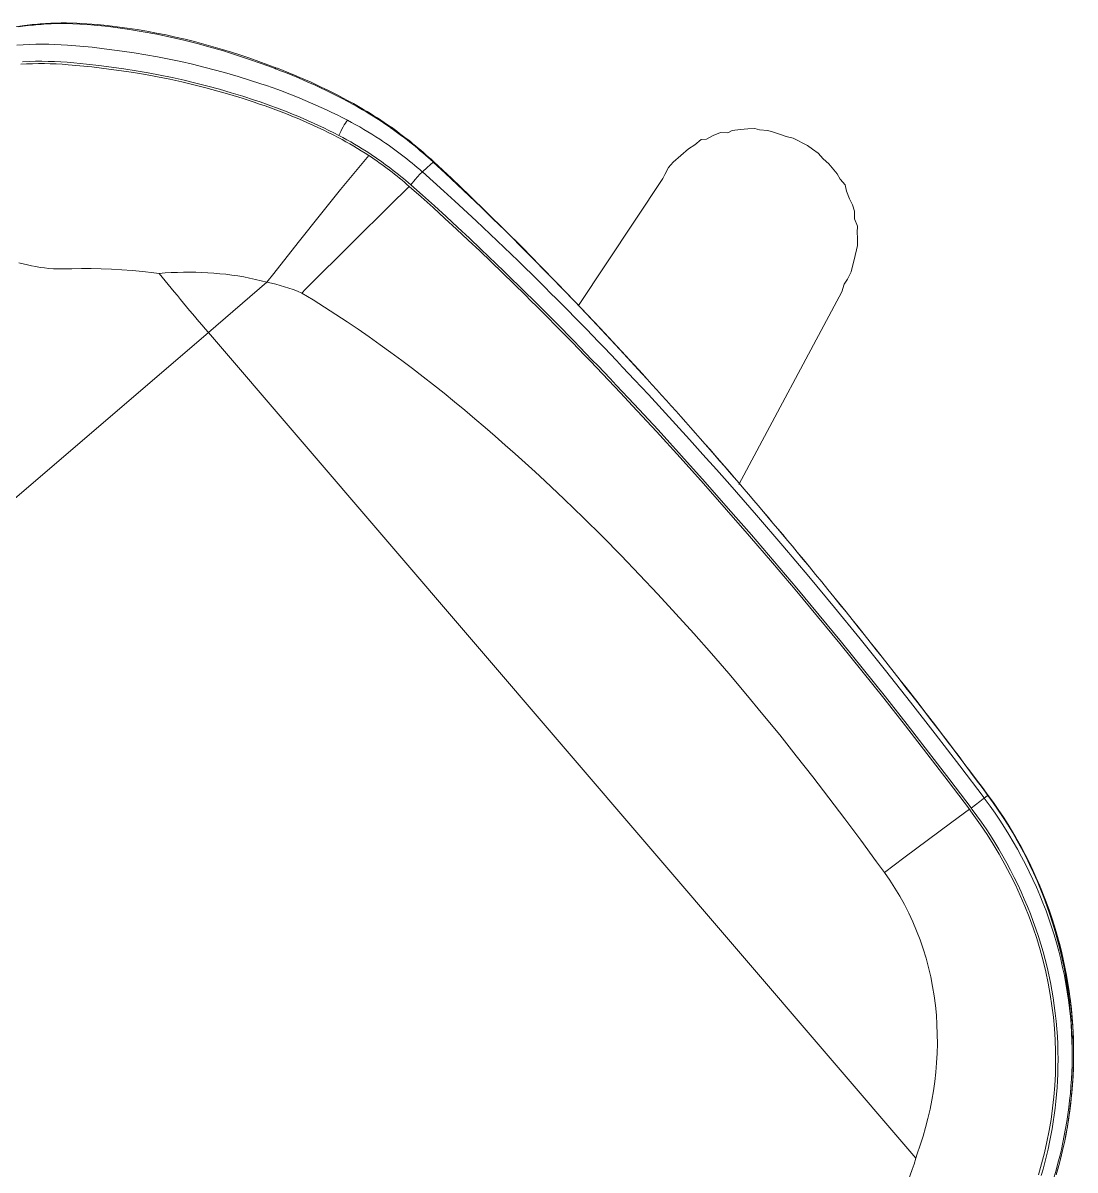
# Model space of a CAD drawing. Header units: metres. Extents: x 2999 to 3109, y 1752 to 1796.
# Drawn here: x 3012.285 to 3012.527, y 1760.4338 to 1760.6977 of the extents above; entities that cross this region are included whole.
import ezdxf

# ---------------------------------------------------------------- set-up
doc = ezdxf.new("R2010")
doc.units = ezdxf.units.M
doc.layers.add('MOCHO', color=3, linetype='Continuous', lineweight=15)
doc.layers.add('PAREDES', color=7, linetype='Continuous')

# ---------------------------------------------------------------- blocks, each defined once
blk = doc.blocks.new('*E58')
at = {"layer": 'MOCHO', "lineweight": 13, "extrusion": (0, 0, -1)}
for centre, major_axis, ratio, start_param, end_param in [((298.2832532743196, 410.9227221997448), (-0.3240056931972504, -2.738728284835815), 0.03556452878652137, 3.141552209854126, 3.454068899154663), ((317.3357129911165, 406.572426179237), (-0.9135398268699647, -2.646780014038086), 0.10244476118164, 3.141594648361206, 3.51560640335083), ((317.742817483304, 402.6443713696667), (-1.027923107147217, -2.604490995407104), 0.1122784527247029, 3.701299667358398, 5.337861061096191)]:
    blk.add_ellipse(centre, major_axis=major_axis, ratio=ratio, start_param=start_param, end_param=end_param, dxfattribs=at)

msp = doc.modelspace()

# ---------------------------------------------------------------- linework, layer by layer
at = {"layer": 'PAREDES', "color": 253, "lineweight": 0}
for p, q in [((3012.285302757717, 1760.697091789639), (3012.282722061827, 1760.696721251318)), ((3012.283902254686, 1760.696799596606), (3012.284959937248, 1760.696947751033)), ((3012.291429760258, 1760.697485739845), (3012.289757966325, 1760.697405132534)), ((3012.290155105784, 1760.697559759996), (3012.29135448457, 1760.697623378636)), ((3012.29135448457, 1760.697623378636), (3012.292554716709, 1760.697666511208)), ((3012.293098362202, 1760.697525980441), (3012.291429760258, 1760.697485739845)), ((3012.292554716709, 1760.697666511208), (3012.293749782923, 1760.697689265279)), ((3012.294762340902, 1760.697527079429), (3012.293098362202, 1760.697525980441)), ((3012.293749782923, 1760.697689265279), (3012.294945082074, 1760.697692327862)), ((3012.296421571168, 1760.697491199953), (3012.294762340902, 1760.697527079429)), ((3012.294945082074, 1760.697692327862), (3012.297322843594, 1760.697642349712)), ((3012.29807599409, 1760.697420803045), (3012.296421571168, 1760.697491199953)), ((3012.297322843594, 1760.697642349712), (3012.299686892691, 1760.697523663856)), ((3012.299725396915, 1760.697318599685), (3012.29807599409, 1760.697420803045)), ((3012.299686892691, 1760.697523663856), (3012.302035458999, 1760.697344176808)), ((3012.301369292175, 1760.697187386989), (3012.299725396915, 1760.697318599685)), ((3012.303006469167, 1760.697029985443), (3012.301369292175, 1760.697187386989)), ((3012.302035458999, 1760.697344176808), (3012.304365871856, 1760.697111907868)), ((3012.304635738665, 1760.696849073193), (3012.303006469167, 1760.697029985443)), ((3012.304365871856, 1760.697111907868), (3012.30667514927, 1760.696834207796)), ((3012.30625617947, 1760.696647015515), (3012.304635738665, 1760.696849073193)), ((3012.309467790079, 1760.696187264745), (3012.30625617947, 1760.696647015515)), ((3012.30667514927, 1760.696834207796), (3012.308961528644, 1760.696517121206)), ((3012.308961528644, 1760.696517121206), (3012.311224226749, 1760.696165221131)), ((3012.312639255184, 1760.695662080507), (3012.309467790079, 1760.696187264745)), ((3012.311224226749, 1760.696165221131), (3012.313464935758, 1760.695781222996)), ((3012.31577662345, 1760.695075941285), (3012.312639255184, 1760.695662080507)), ((3012.313464935758, 1760.695781222996), (3012.315686843531, 1760.695366190107)), ((3012.315686843531, 1760.695366190107), (3012.317891974233, 1760.694920409883)), ((3012.318884620063, 1760.694429218167), (3012.31577662345, 1760.695075941285)), ((3012.317891974233, 1760.694920409883), (3012.320081794157, 1760.694443671738)), ((3012.321967557677, 1760.693720723324), (3012.318884620063, 1760.694429218167)), ((3012.320081794157, 1760.694443671738), (3012.322258246199, 1760.693935630894)), ((3012.285027304245, 1760.692667166287), (3012.28355547111, 1760.692555030779)), ((3012.286496266986, 1760.692746885708), (3012.285027304245, 1760.692667166287)), ((3012.287962150982, 1760.692794854417), (3012.286496266986, 1760.692746885708)), ((3012.289424193441, 1760.692811704839), (3012.287962150982, 1760.692794854417)), ((3012.290879597633, 1760.692798356276), (3012.289424193441, 1760.692811704839)), ((3012.292332339543, 1760.692757109773), (3012.290879597633, 1760.692798356276)), ((3012.293778260978, 1760.692691154034), (3012.292332339543, 1760.692757109773)), ((3012.295214057773, 1760.692603806624), (3012.293778260978, 1760.692691154034)), ((3012.298061571182, 1760.692375954189), (3012.295214057773, 1760.692603806624)), ((3012.300883216366, 1760.692092668977), (3012.298061571182, 1760.692375954189)), ((3012.303676380634, 1760.691768188181), (3012.300883216366, 1760.692092668977)), ((3012.307812891509, 1760.691220360838), (3012.303676380634, 1760.691768188181)), ((3012.325028069673, 1760.692951346436), (3012.321967557677, 1760.693720723324)), ((3012.322258246199, 1760.693935630894), (3012.324421853514, 1760.693396896256)), ((3012.324421853514, 1760.693396896256), (3012.326572906067, 1760.692828700734)), ((3012.328067063879, 1760.692124296339), (3012.325028069673, 1760.692951346436)), ((3012.326572906067, 1760.692828700734), (3012.328711920521, 1760.69223212988)), ((3012.33108572268, 1760.691242133025), (3012.328067063879, 1760.692124296339)), ((3012.328711920521, 1760.69223212988), (3012.330839370432, 1760.691607991215)), ((3012.330839370432, 1760.691607991215), (3012.332955717731, 1760.690956941655)), ((3012.286355365444, 1760.688832335754), (3012.284880401266, 1760.688757440702)), ((3012.287828483441, 1760.688873924038), (3012.286355365444, 1760.688832335754)), ((3012.289297943185, 1760.688882843232), (3012.287828483441, 1760.688873924038)), ((3012.290766909398, 1760.688860277465), (3012.289297943185, 1760.688882843232)), ((3012.292238745724, 1760.688808585875), (3012.290766909398, 1760.688860277465)), ((3012.293709234449, 1760.688731167371), (3012.292238745724, 1760.688808585875)), ((3012.295174179447, 1760.688631700554), (3012.293709234449, 1760.688731167371)), ((3012.310542408245, 1760.690815617404), (3012.307812891509, 1760.691220360838)), ((3012.313255798654, 1760.690375239185), (3012.310542408245, 1760.690815617404)), ((3012.315953970107, 1760.689894719314), (3012.313255798654, 1760.690375239185)), ((3012.318637828588, 1760.689370514144), (3012.315953970107, 1760.689894719314)), ((3012.321307178801, 1760.688802617111), (3012.318637828588, 1760.689370514144)), ((3012.323962820693, 1760.688193119939), (3012.321307178801, 1760.688802617111)), ((3012.334085061054, 1760.690306509581), (3012.33108572268, 1760.691242133025)), ((3012.332955717731, 1760.690956941655), (3012.335061381241, 1760.690279360085)), ((3012.337066042455, 1760.689318271458), (3012.334085061054, 1760.690306509581)), ((3012.335061381241, 1760.690279360085), (3012.337156683762, 1760.689575502943)), ((3012.340029519209, 1760.688277385324), (3012.337066042455, 1760.689318271458)), ((3012.337156683762, 1760.689575502943), (3012.33924208537, 1760.68884530225)), ((3012.33924208537, 1760.68884530225), (3012.341317926941, 1760.688088547724)), ((3012.285815894557, 1760.68826114895), (3012.28445763509, 1760.688177774759)), ((3012.2871747056, 1760.688315922592), (3012.285815894557, 1760.68826114895)), ((3012.288533838274, 1760.68834248137), (3012.2871747056, 1760.688315922592)), ((3012.289893302624, 1760.688341235724), (3012.288533838274, 1760.68834248137)), ((3012.291257587323, 1760.688313137719), (3012.289893302624, 1760.688341235724)), ((3012.292627810133, 1760.688260470977), (3012.291257587323, 1760.688313137719)), ((3012.293996560691, 1760.68818620994), (3012.292627810133, 1760.688260470977)), ((3012.295358952505, 1760.688093220782), (3012.293996560691, 1760.68818620994)), ((3012.296637340051, 1760.688513044271), (3012.295174179447, 1760.688631700554)), ((3012.298082923684, 1760.687859430823), (3012.295358952505, 1760.688093220782)), ((3012.299555699405, 1760.688228948129), (3012.296637340051, 1760.688513044271)), ((3012.300814689071, 1760.687573810133), (3012.298082923684, 1760.687859430823)), ((3012.302454514796, 1760.687897047121), (3012.299555699405, 1760.688228948129)), ((3012.303552588306, 1760.687247091969), (3012.300814689071, 1760.687573810133)), ((3012.305325264343, 1760.687528766523), (3012.302454514796, 1760.687897047121)), ((3012.307668276648, 1760.686690548367), (3012.303552588306, 1760.687247091969)), ((3012.308165365685, 1760.687128223077), (3012.305325264343, 1760.687528766523)), ((3012.310424377813, 1760.686273136762), (3012.307668276648, 1760.686690548367)), ((3012.310978954147, 1760.686693333636), (3012.308165365685, 1760.687128223077)), ((3012.313189411066, 1760.68581316719), (3012.310424377813, 1760.686273136762)), ((3012.313767974718, 1760.686219294801), (3012.310978954147, 1760.686693333636)), ((3012.316535358672, 1760.685700902388), (3012.313767974718, 1760.686219294801)), ((3012.326605764262, 1760.687543611172), (3012.323962820693, 1760.688193119939)), ((3012.329237055772, 1760.686855167941), (3012.326605764262, 1760.687543611172)), ((3012.331857622178, 1760.686128303049), (3012.329237055772, 1760.686855167941)), ((3012.33446828104, 1760.685362953382), (3012.331857622178, 1760.686128303049)), ((3012.342976381457, 1760.687182905918), (3012.340029519209, 1760.688277385324)), ((3012.341317926941, 1760.688088547724), (3012.343384608876, 1760.687304818881)), ((3012.342976335105, 1760.68718286621), (3012.343096652412, 1760.687136936296)), ((3012.343383554728, 1760.687305181619), (3012.343507914656, 1760.687257089144)), ((3012.31595624524, 1760.685305736124), (3012.313189411066, 1760.68581316719)), ((3012.318722254568, 1760.684747529276), (3012.31595624524, 1760.685305736124)), ((3012.319286770312, 1760.685135132782), (3012.316535358672, 1760.685700902388)), ((3012.321490947624, 1760.684138297435), (3012.318722254568, 1760.684747529276)), ((3012.32202501197, 1760.684523382054), (3012.319286770312, 1760.685135132782)), ((3012.324262770037, 1760.683479607782), (3012.321490947624, 1760.684138297435)), ((3012.324750713135, 1760.683867776731), (3012.32202501197, 1760.684523382054)), ((3012.327037470541, 1760.682772551044), (3012.324262770037, 1760.683479607782)), ((3012.327464425348, 1760.683169854176), (3012.324750713135, 1760.683867776731)), ((3012.337069724038, 1760.68455868679), (3012.33446828104, 1760.685362953382)), ((3012.339662937263, 1760.683714399106), (3012.337069724038, 1760.68455868679)), ((3012.339662948851, 1760.683714409033), (3012.339685959808, 1760.683706756548)), ((3012.329814569322, 1760.682017640408), (3012.327037470541, 1760.682772551044)), ((3012.330166733063, 1760.682430456635), (3012.327464425348, 1760.683169854176)), ((3012.332593396098, 1760.681214884332), (3012.329814569322, 1760.682017640408)), ((3012.332858091488, 1760.681649873611), (3012.330166733063, 1760.682430456635)), ((3012.335373052038, 1760.680363713737), (3012.332593396098, 1760.681214884332)), ((3012.335538884492, 1760.680827750825), (3012.332858091488, 1760.681649873611)), ((3012.338209806921, 1760.67996313645), (3012.335538884492, 1760.680827750825)), ((3012.338152393229, 1760.679463048206), (3012.335373052038, 1760.680363713737)), ((3012.338209843384, 1760.679963328423), (3012.338238944268, 1760.679953679974)), ((3012.36949092282, 1760.673636287789), (3012.369564770634, 1760.673584865988)), ((3012.369649066141, 1760.673731509959), (3012.369722576286, 1760.673679919439)), ((3012.447130345648, 1760.672437796123), (3012.448125355268, 1760.672968118447)), ((3012.448125355268, 1760.672968118447), (3012.450048814404, 1760.673166565324)), ((3012.450048814404, 1760.673166565324), (3012.451706958199, 1760.673298760455)), ((3012.451706958199, 1760.673298760455), (3012.453365101994, 1760.673430955586)), ((3012.453365101994, 1760.673430955586), (3012.454465991064, 1760.673085768119)), ((3012.454465991064, 1760.673085768119), (3012.456362826159, 1760.672939335888)), ((3012.456362826159, 1760.672939335888), (3012.457636154782, 1760.672580836399)), ((3012.439542080191, 1760.669640985712), (3012.441028092791, 1760.670914005977)), ((3012.441028092791, 1760.670914005977), (3012.442248481691, 1760.670993261384)), ((3012.442248481691, 1760.670993261384), (3012.443787434016, 1760.671828526752)), ((3012.443787434016, 1760.671828526752), (3012.445485513874, 1760.672478040546)), ((3012.445485513874, 1760.672478040546), (3012.447130345648, 1760.672437796123)), ((3012.457636154782, 1760.672580836399), (3012.459493053813, 1760.671917085506)), ((3012.459493053813, 1760.671917085506), (3012.460593942883, 1760.671571898038)), ((3012.460593942883, 1760.671571898038), (3012.462212150615, 1760.671186774507)), ((3012.462212150615, 1760.671186774507), (3012.46546156974, 1760.669461453889)), ((3012.434553411707, 1760.665689421429), (3012.438082691633, 1760.668712844556)), ((3012.438082691633, 1760.668712844556), (3012.439542080191, 1760.669640985712)), ((3012.46546156974, 1760.669461453889), (3012.466615398534, 1760.668678511525)), ((3012.466615398534, 1760.668678511525), (3012.467928354861, 1760.667709817587)), ((3012.467928354861, 1760.667709817587), (3012.469042247592, 1760.666409556562)), ((3012.364542446668, 1760.6671969943), (3012.361851046707, 1760.663995064352)), ((3012.3793508568, 1760.665695690211), (3012.377984778444, 1760.664472521761)), ((3012.379324525419, 1760.665719836703), (3012.379350879976, 1760.665695710064)), ((3012.382131079349, 1760.663121988944), (3012.3793508568, 1760.665695690211)), ((3012.379437596062, 1760.665797382349), (3012.379463838062, 1760.665773199471)), ((3012.379463760289, 1760.66577324335), (3012.383618918524, 1760.661891930481)), ((3012.433505154002, 1760.664469340889), (3012.434553411707, 1760.665689421429)), ((3012.469042247592, 1760.666409556562), (3012.470341891898, 1760.665268423069)), ((3012.470341891898, 1760.665268423069), (3012.472330986061, 1760.662946528381)), ((3012.361851046707, 1760.663995064352), (3012.358031090389, 1760.659352768194)), ((3012.375234326605, 1760.661685323647), (3012.37630876253, 1760.662866823983)), ((3012.37630876253, 1760.662866823983), (3012.376807861708, 1760.663380581057)), ((3012.376807861708, 1760.663380581057), (3012.376856504131, 1760.663428027928)), ((3012.376838270165, 1760.663443941793), (3012.376856509094, 1760.663428022134)), ((3012.379350370481, 1760.661218473744), (3012.376856462742, 1760.663427982427)), ((3012.377984778444, 1760.664472521761), (3012.376856485918, 1760.663428002281)), ((3012.384902065841, 1760.66052025334), (3012.382131079349, 1760.663121988944)), ((3012.432177960575, 1760.661883055938), (3012.432682275576, 1760.662798193433)), ((3012.432682275576, 1760.662798193433), (3012.433505154002, 1760.664469340889)), ((3012.472330986061, 1760.662946528381), (3012.473020435918, 1760.661765767185)), ((3012.373857020424, 1760.660086330584), (3012.369229138374, 1760.65556013904)), ((3012.376587771389, 1760.657670947144), (3012.373857020424, 1760.660086330584)), ((3012.374169994969, 1760.660468950108), (3012.374180827797, 1760.6604594945)), ((3012.376903186822, 1760.658052593676), (3012.374180797997, 1760.660459458925)), ((3012.374180809585, 1760.660459468852), (3012.375234326605, 1760.661685323647)), ((3012.381832771475, 1760.658986982098), (3012.379350370481, 1760.661218473744)), ((3012.383618918524, 1760.661891930481), (3012.387730538487, 1760.657975529859)), ((3012.387641511735, 1760.657915276731), (3012.384902065841, 1760.66052025334)), ((3012.432177960575, 1760.661883055938), (3012.41278549246, 1760.632680583836)), ((3012.473020435918, 1760.661765767185), (3012.474134328649, 1760.66046550616)), ((3012.474134328649, 1760.66046550616), (3012.474452275356, 1760.658966489898)), ((3012.358031090389, 1760.659352768194), (3012.353710887238, 1760.654012513229)), ((3012.379317381686, 1760.655217938795), (3012.376587771389, 1760.657670947144)), ((3012.379615117902, 1760.655616657554), (3012.376903186822, 1760.658052593676)), ((3012.384310860787, 1760.656729986949), (3012.381832771475, 1760.658986982098)), ((3012.390357100175, 1760.655302992287), (3012.387641511735, 1760.657915276731)), ((3012.387730538487, 1760.657975529859), (3012.391801286809, 1760.65403152972)), ((3012.474452275356, 1760.658966489898), (3012.475101789149, 1760.65726841004)), ((3012.475101789149, 1760.65726841004), (3012.475857490751, 1760.655822333503)), ((3012.369229138374, 1760.65556013904), (3012.361020401956, 1760.647449165098)), ((3012.382039088337, 1760.652737334326), (3012.379317381686, 1760.655217938795)), ((3012.382323015511, 1760.653149780286), (3012.379615117902, 1760.655616657554)), ((3012.389216701553, 1760.652184155424), (3012.384310860787, 1760.656729986949)), ((3012.393083981496, 1760.652650835328), (3012.390357100175, 1760.655302992287)), ((3012.475857490751, 1760.655822333503), (3012.476268313245, 1760.654402881008)), ((3012.353710887238, 1760.654012513229), (3012.348267195292, 1760.647183079996)), ((3012.384735942466, 1760.650247956774), (3012.382039088337, 1760.652737334326)), ((3012.385009573425, 1760.650671272409), (3012.382323015511, 1760.653149780286)), ((3012.394069016267, 1760.647592098113), (3012.389216701553, 1760.652184155424)), ((3012.391801286809, 1760.65403152972), (3012.395866169088, 1760.650030677118)), ((3012.395796634035, 1760.649984469778), (3012.393083981496, 1760.652650835328)), ((3012.476268313245, 1760.654402881008), (3012.476307632589, 1760.652665173446)), ((3012.476307632589, 1760.652665173446), (3012.476957146383, 1760.650967093589)), ((3012.387400897773, 1760.647758688075), (3012.384735942466, 1760.650247956774)), ((3012.387678915419, 1760.648179181529), (3012.385009573425, 1760.650671272409)), ((3012.401186037682, 1760.644606657482), (3012.395796634035, 1760.649984469778)), ((3012.395866169088, 1760.650030677118), (3012.399904105235, 1760.645996805139)), ((3012.476957146383, 1760.650967093589), (3012.476930213981, 1760.649494701369)), ((3012.476930213981, 1760.649494701369), (3012.477009469388, 1760.64827431247)), ((3012.348267195292, 1760.647183079996), (3012.342668522916, 1760.640059270233)), ((3012.361020401956, 1760.647449165098), (3012.349958965302, 1760.636425305704)), ((3012.390047208026, 1760.645258771112), (3012.387400897773, 1760.647758688075)), ((3012.390335297485, 1760.645670884929), (3012.387678915419, 1760.648179181529)), ((3012.398881063518, 1760.64294858732), (3012.394069016267, 1760.647592098113)), ((3012.477009469388, 1760.64827431247), (3012.476955912945, 1760.646457041142)), ((3012.395300364485, 1760.640216208749), (3012.390047208026, 1760.645258771112)), ((3012.395613837416, 1760.640605704744), (3012.390335297485, 1760.645670884929)), ((3012.399904105235, 1760.645996805139), (3012.403916761419, 1760.641931346159)), ((3012.406529390039, 1760.639173049687), (3012.401186037682, 1760.644606657482)), ((3012.476955912945, 1760.646457041142), (3012.476185665883, 1760.643220625678)), ((3012.284042182236, 1760.642482957831), (3012.285005728723, 1760.642288449608)), ((3012.285005728723, 1760.642288449608), (3012.285977691773, 1760.642069587122)), ((3012.285977691773, 1760.642069587122), (3012.286956331946, 1760.641847503797)), ((3012.286956331946, 1760.641847503797), (3012.287941549336, 1760.641641161221)), ((3012.287941549336, 1760.641641161221), (3012.288934664828, 1760.6414633242)), ((3012.288934664828, 1760.6414633242), (3012.289937544795, 1760.641321277622)), ((3012.289937544795, 1760.641321277622), (3012.290951589241, 1760.641217526803)), ((3012.403654320813, 1760.638258113536), (3012.398881063518, 1760.64294858732)), ((3012.403916761419, 1760.641931346159), (3012.4079045545, 1760.637836581097)), ((3012.475920042182, 1760.642026860821), (3012.475534918651, 1760.640408653089)), ((3012.476185665883, 1760.643220625678), (3012.475920042182, 1760.642026860821)), ((3012.290951589241, 1760.641217526803), (3012.291977741111, 1760.641150548867)), ((3012.291977741111, 1760.641150548867), (3012.29301686641, 1760.641115861785)), ((3012.29301686641, 1760.641115861785), (3012.294069439203, 1760.641107060498)), ((3012.294069439203, 1760.641107060498), (3012.296216789323, 1760.641137407202)), ((3012.296216789323, 1760.641137407202), (3012.298420362198, 1760.641183168279)), ((3012.298420362198, 1760.641183168279), (3012.300675079034, 1760.641197618944)), ((3012.300675079034, 1760.641197618944), (3012.302976977499, 1760.641158799825)), ((3012.302976977499, 1760.641158799825), (3012.305321572975, 1760.641068474743)), ((3012.305321572975, 1760.641068474743), (3012.307704666013, 1760.640930279271)), ((3012.307704666013, 1760.640930279271), (3012.310122281725, 1760.640745921648)), ((3012.310122281725, 1760.640745921648), (3012.312570779067, 1760.640515407008)), ((3012.312570779067, 1760.640515407008), (3012.315046938605, 1760.640237192925)), ((3012.315046938605, 1760.640237192925), (3012.316294528786, 1760.640079350114)), ((3012.316294528786, 1760.640079350114), (3012.317695950097, 1760.6401769556)), ((3012.317695950097, 1760.6401769556), (3012.319098611833, 1760.640253341739)), ((3012.319098611833, 1760.640253341739), (3012.320501833578, 1760.640307754854)), ((3012.320501833578, 1760.640307754854), (3012.321904885257, 1760.640339428871)), ((3012.321904885257, 1760.640339428871), (3012.323307010318, 1760.640347605171)), ((3012.323307010318, 1760.640347605171), (3012.324707420768, 1760.640331538383)), ((3012.324707420768, 1760.640331538383), (3012.32610536504, 1760.640290534431)), ((3012.32610536504, 1760.640290534431), (3012.32750001377, 1760.640223872782)), ((3012.32750001377, 1760.640223872782), (3012.328890570719, 1760.640130911505)), ((3012.328890570719, 1760.640130911505), (3012.33027620324, 1760.640011027712)), ((3012.33027620324, 1760.640011027712), (3012.331656080351, 1760.639863620033)), ((3012.331656080351, 1760.639863620033), (3012.333029344608, 1760.639688164886)), ((3012.333029344608, 1760.639688164886), (3012.334395151815, 1760.639484170136)), ((3012.334395151815, 1760.639484170136), (3012.335752652834, 1760.639251219776)), ((3012.335752652834, 1760.639251219776), (3012.337100980333, 1760.638988942492)), ((3012.337100980333, 1760.638988942492), (3012.338439281889, 1760.638697019925)), ((3012.338439281889, 1760.638697019925), (3012.339766766343, 1760.638375226383)), ((3012.342668522916, 1760.640059270233), (3012.341082635926, 1760.638023390788)), ((3012.400503323049, 1760.635121049519), (3012.395300364485, 1760.640216208749)), ((3012.400847832813, 1760.635481187732), (3012.395613837416, 1760.640605704744)), ((3012.411827779839, 1760.633688707971), (3012.406529390039, 1760.639173049687)), ((3012.474712040225, 1760.638737505633), (3012.473929097862, 1760.637583676839)), ((3012.475534918651, 1760.640408653089), (3012.474712040225, 1760.638737505633)), ((3012.32761873232, 1760.626489287968), (3012.341082635926, 1760.638023390788)), ((3012.339766766343, 1760.638375226383), (3012.341082647514, 1760.638023400715)), ((3012.349958965302, 1760.636425305704), (3012.34910119356, 1760.635566652884)), ((3012.4079045545, 1760.637836581097), (3012.411867876408, 1760.633714397808)), ((3012.473929097862, 1760.637583676839), (3012.473358222756, 1760.635806341574)), ((3012.34910119356, 1760.635566652884), (3012.351750787662, 1760.633969477974)), ((3012.351750787662, 1760.633969477974), (3012.354370671912, 1760.632333831979)), ((3012.41708235839, 1760.628157542006), (3012.411827779839, 1760.633688707971)), ((3012.411867876408, 1760.633714397808), (3012.417767997555, 1760.627482991859)), ((3012.449641797345, 1760.591494926659), (3012.473358222756, 1760.635806341574)), ((3012.354370671912, 1760.632333831979), (3012.356973220299, 1760.630657536819)), ((3012.356973220299, 1760.630657536819), (3012.359552353411, 1760.628950784941)), ((3012.359552353411, 1760.628950784941), (3012.362104340897, 1760.627219854029)), ((3012.422294414084, 1760.622582433654), (3012.41708235839, 1760.628157542006)), ((3012.115897828978, 1760.445114648051), (3012.32761873232, 1760.626489287968)), ((3012.32761873232, 1760.626489287968), (3012.490367809071, 1760.436510239278)), ((3012.362104340897, 1760.627219854029), (3012.364636253847, 1760.62546179042)), ((3012.364636253847, 1760.62546179042), (3012.367148696665, 1760.623677764875)), ((3012.417767997555, 1760.627482991859), (3012.423615752255, 1760.621197251865)), ((3012.367148696665, 1760.623677764875), (3012.369642229061, 1760.621868929963)), ((3012.369642229061, 1760.621868929963), (3012.372117337899, 1760.62003633566)), ((3012.427453880525, 1760.616977947982), (3012.422294414084, 1760.622582433654)), ((3012.423615752255, 1760.621197251865), (3012.427474722691, 1760.616990370446)), ((3012.372117337899, 1760.62003633566), (3012.374574480243, 1760.61818099637)), ((3012.374574480243, 1760.61818099637), (3012.377014080032, 1760.616303847889)), ((3012.377014080032, 1760.616303847889), (3012.379436528927, 1760.614405793337)), ((3012.428872784937, 1760.612182449408), (3012.425696999155, 1760.615581216291)), ((3012.379436528927, 1760.614405793337), (3012.381842197051, 1760.612487667157)), ((3012.381842197051, 1760.612487667157), (3012.384231416446, 1760.610550230981)), ((3012.425230459067, 1760.609637283048), (3012.422471542862, 1760.612580250845)), ((3012.425592897902, 1760.609980151192), (3012.422831863877, 1760.612925333157)), ((3012.384231416446, 1760.610550230981), (3012.386604515829, 1760.608594203411)), ((3012.430711829291, 1760.603717944024), (3012.425230459067, 1760.609637283048)), ((3012.431079370712, 1760.60405534838), (3012.425592897902, 1760.609980151192)), ((3012.432032536525, 1760.60876874353), (3012.428872784937, 1760.612182449408)), ((3012.386604515829, 1760.608594203411), (3012.388961818935, 1760.606620238506)), ((3012.435176379222, 1760.605340609093), (3012.432032536525, 1760.60876874353)), ((3012.388961818935, 1760.606620238506), (3012.391303637071, 1760.60462893447)), ((3012.391303637071, 1760.60462893447), (3012.39363027408, 1760.60262082786)), ((3012.438304380165, 1760.601898460247), (3012.435176379222, 1760.605340609093)), ((3012.39363027408, 1760.60262082786), (3012.395942028003, 1760.6005964151)), ((3012.436145109938, 1760.597755954019), (3012.430711829291, 1760.603717944024)), ((3012.436518605984, 1760.598086806177), (3012.431079370712, 1760.60405534838)), ((3012.441416607211, 1760.598442663404), (3012.438304380165, 1760.601898460247)), ((3012.395942028003, 1760.6005964151), (3012.398239161293, 1760.598556187246)), ((3012.398239161293, 1760.598556187246), (3012.400521870601, 1760.596500571446)), ((3012.400521870601, 1760.596500571446), (3012.402790365406, 1760.594430003326)), ((3012.441531092018, 1760.591752828852), (3012.436145109938, 1760.597755954019)), ((3012.441910915824, 1760.59207664634), (3012.436518605984, 1760.598086806177)), ((3012.444513174381, 1760.594973577991), (3012.441416607211, 1760.598442663404)), ((3012.402790365406, 1760.594430003326), (3012.405044816281, 1760.592344870115)), ((3012.447594124556, 1760.591491458848), (3012.444513174381, 1760.594973577991)), ((3012.405044816281, 1760.592344870115), (3012.409512255285, 1760.58813242589)), ((3012.446870741563, 1760.585709504778), (3012.441531092018, 1760.591752828852)), ((3012.447256595684, 1760.58602651754), (3012.441910915824, 1760.59207664634)), ((3012.450659566433, 1760.587996577803), (3012.447594124556, 1760.591491458848)), ((3012.409512255285, 1760.58813242589), (3012.413925264322, 1760.583865945569)), ((3012.452555999885, 1760.579937694831), (3012.447256595684, 1760.58602651754)), ((3012.453709570781, 1760.584489133691), (3012.450659566433, 1760.587996577803)), ((3012.413925264322, 1760.583865945569), (3012.41828473652, 1760.579547834274)), ((3012.45216500924, 1760.57962649037), (3012.446870741563, 1760.585709504778)), ((3012.459763708363, 1760.57743730742), (3012.453709570781, 1760.584489133691)), ((3012.41828473652, 1760.579547834274), (3012.422591374678, 1760.575180179864)), ((3012.457414801369, 1760.573504158338), (3012.45216500924, 1760.57962649037)), ((3012.457809602159, 1760.573811126251), (3012.452555999885, 1760.579937694831)), ((3012.465757712799, 1760.570336812498), (3012.459763708363, 1760.57743730742)), ((3012.422591374678, 1760.575180179864), (3012.426845810231, 1760.570764848606)), ((3012.462620850828, 1760.567342943132), (3012.457414801369, 1760.573504158338)), ((3012.463018189272, 1760.567647230254), (3012.457809602159, 1760.573811126251)), ((3012.426845810231, 1760.570764848606), (3012.43104859604, 1760.566303470138)), ((3012.47169270019, 1760.563188386552), (3012.465757712799, 1760.570336812498)), ((3012.467783576738, 1760.561143551641), (3012.462620850828, 1760.567342943132)), ((3012.468182436621, 1760.561446555293), (3012.463018189272, 1760.567647230254)), ((3012.43104859604, 1760.566303470138), (3012.435200281466, 1760.561797490553)), ((3012.47756901361, 1760.55599381029), (3012.47169270019, 1760.563188386552)), ((3012.435200281466, 1760.561797490553), (3012.439301549143, 1760.557248200373)), ((3012.472903055157, 1760.554907231937), (3012.467783576738, 1760.561143551641)), ((3012.473302559662, 1760.555210210173), (3012.468182436621, 1760.561446555293)), ((3012.439301549143, 1760.557248200373), (3012.443353306066, 1760.552656510955)), ((3012.477977825604, 1760.5486372837), (3012.472903055157, 1760.554907231937)), ((3012.478378242799, 1760.548940064325), (3012.473302559662, 1760.555210210173)), ((3012.48338604735, 1760.548756206485), (3012.47756901361, 1760.55599381029)), ((3012.443353306066, 1760.552656510955), (3012.44735637755, 1760.548023475908)), ((3012.483409138267, 1760.542638376533), (3012.478378242799, 1760.548940064325)), ((3012.44735637755, 1760.548023475908), (3012.451311488038, 1760.543350454219)), ((3012.483005780803, 1760.542338160337), (3012.477977825604, 1760.5486372837)), ((3012.489143805462, 1760.541478291025), (3012.48338604735, 1760.548756206485)), ((3012.451311488038, 1760.543350454219), (3012.4552193463, 1760.538638987344)), ((3012.487988689931, 1760.536009719861), (3012.483005780803, 1760.542338160337)), ((3012.488396223589, 1760.536305999278), (3012.483409138267, 1760.542638376533)), ((3012.494844522337, 1760.534160481191), (3012.489143805462, 1760.541478291025)), ((3012.4552193463, 1760.538638987344), (3012.459080825836, 1760.533890823159)), ((3012.492930747701, 1760.529649176554), (3012.487988689931, 1760.536009719861)), ((3012.493341724696, 1760.529942679561), (3012.488396223589, 1760.536305999278)), ((3012.459080825836, 1760.533890823159), (3012.462897050078, 1760.529107793051)), ((3012.500491881777, 1760.52680178379), (3012.494844522337, 1760.534160481191)), ((3012.462897050078, 1760.529107793051), (3012.466669538851, 1760.52429178167)), ((3012.497836233322, 1760.52325406823), (3012.492930747701, 1760.529649176554)), ((3012.498248445003, 1760.523547724816), (3012.493341724696, 1760.529942679561)), ((3012.506085325821, 1760.519407447043), (3012.500491881777, 1760.52680178379)), ((3012.466669538851, 1760.52429178167), (3012.470400344063, 1760.519444662352)), ((3012.50270706354, 1760.516825253321), (3012.497836233322, 1760.52325406823)), ((3012.503114782347, 1760.517126804753), (3012.498248445003, 1760.523547724816)), ((3012.506840731949, 1760.519917552558), (3012.506118983285, 1760.519362623213)), ((3012.506953694095, 1760.520009883353), (3012.506840731949, 1760.519917552558)), ((3012.506953695755, 1760.520009904868), (3012.507031656417, 1760.520007343919)), ((3012.50703166381, 1760.520010173173), (3012.507031656417, 1760.520007343919)), ((3012.507031656417, 1760.520007343919), (3012.507119115119, 1760.519889374188)), ((3012.507031675398, 1760.5200101831), (3012.507119135762, 1760.519892234884)), ((3012.508239642653, 1760.518345143647), (3012.50711854766, 1760.519890153857)), ((3012.507118581533, 1760.519892975657), (3012.508290912808, 1760.518276007724)), ((3012.470400344063, 1760.519444662352), (3012.474092177138, 1760.514568265636)), ((3012.503148196638, 1760.517082405502), (3012.505113357885, 1760.518561521938)), ((3012.505113357885, 1760.518561521938), (3012.505920817103, 1760.51919654735)), ((3012.505920817103, 1760.51919654735), (3012.506118979983, 1760.519362650521)), ((3012.506085502846, 1760.519407216947), (3012.506118979983, 1760.519362650521)), ((3012.506118983285, 1760.519362623213), (3012.506350114966, 1760.519053605874)), ((3012.507495426899, 1760.517486917384), (3012.506350105039, 1760.519053617462)), ((3012.508614007085, 1760.515896504876), (3012.507495426899, 1760.517486917384)), ((3012.509330441892, 1760.516779725397), (3012.508239642653, 1760.518345143647)), ((3012.508290912808, 1760.518276007724), (3012.509430594162, 1760.516635962022)), ((3012.474092177138, 1760.514568265636), (3012.477748414814, 1760.509664419394)), ((3012.50270706354, 1760.516825253321), (3012.498685580192, 1760.513809962092)), ((3012.50270706354, 1760.516825253321), (3012.502963661867, 1760.516483060767)), ((3012.503756229721, 1760.515407337683), (3012.502963661867, 1760.516483060767)), ((3012.50311478731, 1760.517126798959), (3012.503148196638, 1760.517082405502)), ((3012.503148181748, 1760.517082422884), (3012.503372838236, 1760.516782746593)), ((3012.504454969926, 1760.515307329034), (3012.503372838236, 1760.516782746593)), ((3012.505299285041, 1760.513226161491), (3012.503756229721, 1760.515407337683)), ((3012.505513172409, 1760.51381035725), (3012.504454969926, 1760.515307329034)), ((3012.509704914047, 1760.514283209357), (3012.508614007085, 1760.515896504876)), ((3012.510390548358, 1760.515194573639), (3012.509330441892, 1760.516779725397)), ((3012.509430594162, 1760.516635962022), (3012.510535967948, 1760.514975336429)), ((3012.511419576637, 1760.513590443165), (3012.510390548358, 1760.515194573639)), ((3012.510535967948, 1760.514975336429), (3012.511607958995, 1760.513292934113)), ((3012.498685580192, 1760.513809962092), (3012.487654651462, 1760.505597475622)), ((3012.506785165474, 1760.511006583789), (3012.505299285041, 1760.513226161491)), ((3012.506546504211, 1760.512292672248), (3012.505513172409, 1760.51381035725)), ((3012.507554305131, 1760.510754833604), (3012.506546504211, 1760.512292672248)), ((3012.51076729233, 1760.512647724516), (3012.509704914047, 1760.514283209357)), ((3012.511800382483, 1760.510990796146), (3012.51076729233, 1760.512647724516)), ((3012.512417099947, 1760.511968113608), (3012.511419576637, 1760.513590443165)), ((3012.511607958995, 1760.513292934113), (3012.512644578859, 1760.511592014352)), ((3012.513382754391, 1760.5103283381), (3012.512417099947, 1760.511968113608)), ((3012.477748414814, 1760.509664419394), (3012.481369414862, 1760.50474021115)), ((3012.508212529205, 1760.508750077084), (3012.506785165474, 1760.511006583789)), ((3012.508535865335, 1760.509197458836), (3012.507554305131, 1760.510754833604)), ((3012.512803334053, 1760.509313252816), (3012.511800382483, 1760.510990796146)), ((3012.512644578859, 1760.511592014352), (3012.513647073278, 1760.509870771177)), ((3012.513775308175, 1760.507615933025), (3012.512803334053, 1760.509313252816)), ((3012.514316252182, 1760.508671804381), (3012.513382754391, 1760.5103283381)), ((3012.513647073278, 1760.509870771177), (3012.514613379452, 1760.508132902469)), ((3012.50958004602, 1760.506458194149), (3012.508212529205, 1760.508750077084)), ((3012.509490455153, 1760.507621258974), (3012.508535865335, 1760.509197458836)), ((3012.510417341613, 1760.506026972357), (3012.509490455153, 1760.507621258974)), ((3012.51471555206, 1760.505899738963), (3012.513775308175, 1760.507615933025)), ((3012.515217270791, 1760.506999240748), (3012.514316252182, 1760.508671804381)), ((3012.514613379452, 1760.508132902469), (3012.515544908497, 1760.506376151221)), ((3012.516085553894, 1760.50531139203), (3012.515217270791, 1760.506999240748)), ((3012.481369414862, 1760.50474021115), (3012.483169526423, 1760.502269383363)), ((3012.487654651462, 1760.505597475622), (3012.483169526423, 1760.502269383363)), ((3012.510886336055, 1760.504132475356), (3012.50958004602, 1760.506458194149)), ((3012.511315824847, 1760.504415345591), (3012.510417341613, 1760.506026972357)), ((3012.512130077384, 1760.501774510714), (3012.510886336055, 1760.504132475356)), ((3012.512185208308, 1760.50278716831), (3012.511315824847, 1760.504415345591)), ((3012.515623278159, 1760.504165543042), (3012.51471555206, 1760.505899738963)), ((3012.515544908497, 1760.506376151221), (3012.516439571251, 1760.504604644797)), ((3012.516497751896, 1760.502414273101), (3012.515623278159, 1760.504165543042)), ((3012.516920826954, 1760.503608977408), (3012.516085553894, 1760.50531139203)), ((3012.516439571251, 1760.504604644797), (3012.517298873057, 1760.502815734752)), ((3012.483169526423, 1760.502269383363), (3012.484412865735, 1760.500492927408)), ((3012.513309895124, 1760.49938590514), (3012.512130077384, 1760.501774510714)), ((3012.513024843439, 1760.501143221034), (3012.512185208308, 1760.50278716831)), ((3012.517338261872, 1760.500646876833), (3012.516497751896, 1760.502414273101)), ((3012.517722855161, 1760.501892740051), (3012.516920826954, 1760.503608977408)), ((3012.517298873057, 1760.502815734752), (3012.518120749688, 1760.501013941512)), ((3012.518491407008, 1760.500163395817), (3012.517722855161, 1760.501892740051)), ((3012.484412865735, 1760.500492927408), (3012.485598723677, 1760.498664848073)), ((3012.513834101561, 1760.499484331444), (3012.513024843439, 1760.501143221034)), ((3012.514424475635, 1760.496968285878), (3012.513309895124, 1760.49938590514)), ((3012.514612350671, 1760.497811284193), (3012.513834101561, 1760.499484331444)), ((3012.518144141378, 1760.498864320124), (3012.517338261872, 1760.500646876833)), ((3012.518120749688, 1760.501013941512), (3012.518906751063, 1760.499196212794)), ((3012.518914758469, 1760.497067598643), (3012.518144141378, 1760.498864320124)), ((3012.51922629568, 1760.498421678759), (3012.518491407008, 1760.500163395817)), ((3012.518906751063, 1760.499196212794), (3012.519654894144, 1760.497367419866)), ((3012.485598723677, 1760.498664848073), (3012.486724249438, 1760.496788027528)), ((3012.486724249438, 1760.496788027528), (3012.487786979493, 1760.494865388383)), ((3012.515472536737, 1760.494523337261), (3012.514424475635, 1760.496968285878)), ((3012.51535902499, 1760.496124950804), (3012.514612350671, 1760.497811284193)), ((3012.516073571969, 1760.494426163902), (3012.51535902499, 1760.496124950804)), ((3012.519649519265, 1760.495257710528), (3012.518914758469, 1760.497067598643)), ((3012.519927332698, 1760.496668301414), (3012.51922629568, 1760.498421678759)), ((3012.519654894144, 1760.497367419866), (3012.520366720489, 1760.495524191857)), ((3012.520594357724, 1760.494903990381), (3012.519927332698, 1760.496668301414)), ((3012.487786979493, 1760.494865388383), (3012.488784619229, 1760.492900218965)), ((3012.516452758203, 1760.49205281149), (3012.515472536737, 1760.494523337261)), ((3012.516755453969, 1760.492715809071), (3012.516073571969, 1760.494426163902)), ((3012.520347854724, 1760.493435695287), (3012.519649519265, 1760.495257710528)), ((3012.520366720489, 1760.495524191857), (3012.521040366299, 1760.493671683009)), ((3012.521227230275, 1760.49312944908), (3012.520594357724, 1760.494903990381)), ((3012.521040366299, 1760.493671683009), (3012.521677308509, 1760.491806246082)), ((3012.488784619229, 1760.492900218965), (3012.489715210022, 1760.490895884462)), ((3012.489715210022, 1760.490895884462), (3012.490577116012, 1760.48885586583)), ((3012.517363948915, 1760.489558521136), (3012.516452758203, 1760.49205281149)), ((3012.51740420618, 1760.490994804145), (3012.516755453969, 1760.492715809071)), ((3012.518019363794, 1760.48926406696), (3012.51740420618, 1760.490994804145)), ((3012.521009252083, 1760.491602620548), (3012.520347854724, 1760.493435695287)), ((3012.521633236642, 1760.489759556412), (3012.521009252083, 1760.491602620548)), ((3012.521825804901, 1760.491345386728), (3012.521227230275, 1760.49312944908)), ((3012.521677308509, 1760.491806246082), (3012.522275838948, 1760.489933228912)), ((3012.522389994077, 1760.489552491837), (3012.521825804901, 1760.491345386728)), ((3012.490577116012, 1760.48885586583), (3012.491368999238, 1760.486783648078)), ((3012.518204902864, 1760.487042296153), (3012.517363948915, 1760.489558521136)), ((3012.518600518278, 1760.487524543472), (3012.518019363794, 1760.48926406696)), ((3012.522219401571, 1760.487907611025), (3012.521633236642, 1760.489759556412)), ((3012.522275838948, 1760.489933228912), (3012.522837353396, 1760.488048774093)), ((3012.522919695383, 1760.487751470301), (3012.522389994077, 1760.489552491837)), ((3012.491368999238, 1760.486783648078), (3012.492089826292, 1760.484682806331)), ((3012.518974548113, 1760.484506021075), (3012.518204902864, 1760.487042296153)), ((3012.519147274351, 1760.485777211077), (3012.518600518278, 1760.487524543472)), ((3012.519659316165, 1760.48402302481), (3012.519147274351, 1760.485777211077)), ((3012.522767343359, 1760.486047935565), (3012.522219401571, 1760.487907611025)), ((3012.52327678096, 1760.48418165552), (3012.522767343359, 1760.486047935565)), ((3012.522837353396, 1760.488048774093), (3012.523360353924, 1760.486158429661)), ((3012.523414831218, 1760.485942999044), (3012.522919695383, 1760.487751470301)), ((3012.523360353924, 1760.486158429661), (3012.523846065797, 1760.484258161999)), ((3012.523875323982, 1760.48412775499), (3012.523414831218, 1760.485942999044)), ((3012.492089826292, 1760.484682806331), (3012.492738846778, 1760.482556937154)), ((3012.519671825972, 1760.481951611876), (3012.518974548113, 1760.484506021075)), ((3012.520136354368, 1760.482263002586), (3012.519659316165, 1760.48402302481)), ((3012.523747436652, 1760.482309939412), (3012.52327678096, 1760.48418165552)), ((3012.523846065797, 1760.484258161999), (3012.524293209554, 1760.482353545563)), ((3012.524301140765, 1760.482306433256), (3012.523875323982, 1760.48412775499)), ((3012.492738846778, 1760.482556937154), (3012.493315596618, 1760.480409631238)), ((3012.493315596618, 1760.480409631238), (3012.493819868269, 1760.478244508167)), ((3012.520295815128, 1760.479381011802), (3012.519671825972, 1760.481951611876)), ((3012.520578150909, 1760.480498125897), (3012.520136354368, 1760.482263002586)), ((3012.520984524009, 1760.478729404355), (3012.520578150909, 1760.480498125897)), ((3012.524179138622, 1760.480433925941), (3012.523747436652, 1760.482309939412)), ((3012.52457172665, 1760.478554763733), (3012.524179138622, 1760.480433925941)), ((3012.524293209554, 1760.482353545563), (3012.524702868126, 1760.480440525258)), ((3012.524692243673, 1760.480479664417), (3012.524301140765, 1760.482306433256)), ((3012.525048598135, 1760.478648122073), (3012.524692243673, 1760.480479664417)), ((3012.524702868126, 1760.480440525258), (3012.52507398052, 1760.478524701962)), ((3012.493819868269, 1760.478244508167), (3012.494251720632, 1760.476065134495)), ((3012.520845665454, 1760.476796245175), (3012.520295815128, 1760.479381011802)), ((3012.521355313409, 1760.47695784591), (3012.520984524009, 1760.478729404355)), ((3012.524925159672, 1760.476673603041), (3012.52457172665, 1760.478554763733)), ((3012.525370199361, 1760.476812445064), (3012.525048598135, 1760.478648122073)), ((3012.52507398052, 1760.478524701962), (3012.52540747408, 1760.47660196766)), ((3012.494251720632, 1760.476065134495), (3012.494611477392, 1760.473875002223)), ((3012.521320602954, 1760.474199341259), (3012.520845665454, 1760.476796245175)), ((3012.521690464759, 1760.475184428695), (3012.521355313409, 1760.47695784591)), ((3012.521989931978, 1760.473410097738), (3012.521690464759, 1760.475184428695)), ((3012.52523942475, 1760.474791537834), (3012.524925159672, 1760.476673603041)), ((3012.525657052488, 1760.474973260642), (3012.525370199361, 1760.476812445064)), ((3012.52540747408, 1760.47660196766), (3012.525702517833, 1760.474677818902)), ((3012.494611477392, 1760.473875002223), (3012.494899674039, 1760.471677473378)), ((3012.521720000957, 1760.471592415344), (3012.521320602954, 1760.474199341259)), ((3012.522253755043, 1760.471635791424), (3012.521989931978, 1760.473410097738)), ((3012.525514563558, 1760.47290966869), (3012.52523942475, 1760.474791537834)), ((3012.525750720365, 1760.471029023337), (3012.525514563558, 1760.47290966869)), ((3012.525909164313, 1760.473131217571), (3012.525657052488, 1760.474973260642)), ((3012.525702517833, 1760.474677818902), (3012.525959853794, 1760.472748270197)), ((3012.526126538311, 1760.471286921589), (3012.525909164313, 1760.473131217571)), ((3012.525959853794, 1760.472748270197), (3012.526178867761, 1760.470818682322)), ((3012.494899674039, 1760.471677473378), (3012.495117079366, 1760.469475708011)), ((3012.522043322168, 1760.468977619099), (3012.521720000957, 1760.471592415344)), ((3012.522481993784, 1760.469862424963), (3012.522253755043, 1760.471635791424)), ((3012.522674762651, 1760.46809092017), (3012.522481993784, 1760.469862424963)), ((3012.525948052687, 1760.469150660944), (3012.525750720365, 1760.471029023337)), ((3012.526309232577, 1760.469440985036), (3012.526126538311, 1760.471286921589)), ((3012.526178867761, 1760.470818682322), (3012.526360128008, 1760.468885202236)), ((3012.495117079366, 1760.469475708011), (3012.495264647496, 1760.467272743648)), ((3012.495264647496, 1760.467272743648), (3012.495343449993, 1760.465071386911)), ((3012.522290163365, 1760.466357158778), (3012.522043322168, 1760.468977619099)), ((3012.522832225726, 1760.46632214092), (3012.522674762651, 1760.46809092017)), ((3012.526106810706, 1760.467275579419), (3012.525948052687, 1760.469150660944)), ((3012.526227285971, 1760.465404751835), (3012.526106810706, 1760.467275579419)), ((3012.526457262174, 1760.467594023577), (3012.526309232577, 1760.469440985036)), ((3012.526360128008, 1760.468885202236), (3012.526503261902, 1760.466952955636)), ((3012.526570705047, 1760.465746626376), (3012.526457262174, 1760.467594023577)), ((3012.495343449993, 1760.465071386911), (3012.495354732165, 1760.462874311971)), ((3012.522460245473, 1760.463733306799), (3012.522290163365, 1760.466357158778)), ((3012.52295457193, 1760.464556992457), (3012.522832225726, 1760.46632214092)), ((3012.523042082846, 1760.462796318764), (3012.52295457193, 1760.464556992457)), ((3012.526309799812, 1760.4635391165), (3012.526227285971, 1760.465404751835)), ((3012.526503261902, 1760.466952955636), (3012.526608624266, 1760.465018268282)), ((3012.5266495746, 1760.463899387582), (3012.526570705047, 1760.465746626376)), ((3012.526608624266, 1760.465018268282), (3012.526676089021, 1760.463086095337)), ((3012.495354732165, 1760.462874311971), (3012.49529982696, 1760.460683926517)), ((3012.522553425109, 1760.461108270997), (3012.522460245473, 1760.463733306799)), ((3012.523095036737, 1760.461040920795), (3012.523042082846, 1760.462796318764)), ((3012.526354738105, 1760.461679606739), (3012.526309799812, 1760.4635391165)), ((3012.526693960369, 1760.462052906288), (3012.5266495746, 1760.463899387582)), ((3012.526676089021, 1760.463086095337), (3012.526705832304, 1760.461152971142)), ((3012.526703915464, 1760.460207730291), (3012.526693960369, 1760.462052906288)), ((3012.49529982696, 1760.460683926517), (3012.495180133496, 1760.458502514093)), ((3012.522569737612, 1760.458484191303), (3012.522553425109, 1760.461108270997)), ((3012.523113743307, 1760.459291586255), (3012.523095036737, 1760.461040920795)), ((3012.523098581748, 1760.457549021733), (3012.523113743307, 1760.459291586255)), ((3012.526333651558, 1760.457982323149), (3012.52636252477, 1760.459827088012)), ((3012.52636252477, 1760.459827088012), (3012.526354738105, 1760.461679606739)), ((3012.526697893433, 1760.459223470161), (3012.526652336106, 1760.457294492524)), ((3012.526679539345, 1760.458364447096), (3012.526703915464, 1760.460207730291)), ((3012.526705832304, 1760.461152971142), (3012.526697893433, 1760.459223470161)), ((3012.495180133496, 1760.458502514093), (3012.494997115354, 1760.456332071909)), ((3012.522509277886, 1760.455863138121), (3012.522569737612, 1760.458484191303)), ((3012.526528062192, 1760.454685778417), (3012.526620885125, 1760.456523604499)), ((3012.526652336106, 1760.457294492524), (3012.526569348504, 1760.455370298201)), ((3012.526620885125, 1760.456523604499), (3012.526679539345, 1760.458364447096)), ((3012.494752287377, 1760.454174420072), (3012.494447086535, 1760.452031070876)), ((3012.494997115354, 1760.456332071909), (3012.494752287377, 1760.454174420072)), ((3012.522372303023, 1760.453247180156), (3012.522509277886, 1760.455863138121)), ((3012.526401143509, 1760.452851493473), (3012.526528062192, 1760.454685778417)), ((3012.526569348504, 1760.455370298201), (3012.526448898418, 1760.453448086907)), ((3012.494447086535, 1760.452031070876), (3012.494082976219, 1760.449903318148)), ((3012.522159190903, 1760.450638268573), (3012.522372303023, 1760.453247180156)), ((3012.526291268237, 1760.451531656835), (3012.526096319955, 1760.44961865955)), ((3012.526240236805, 1760.451021304068), (3012.526401143509, 1760.452851493473)), ((3012.526448898418, 1760.453448086907), (3012.526291268237, 1760.451531656835)), ((3012.494082976219, 1760.449903318148), (3012.49366132708, 1760.44779223562)), ((3012.521870387269, 1760.448038392583), (3012.522159190903, 1760.450638268573)), ((3012.525816848838, 1760.447375313643), (3012.526045436559, 1760.449195733162)), ((3012.526096319955, 1760.44961865955), (3012.525864488112, 1760.447712481104)), ((3012.526045436559, 1760.449195733162), (3012.526240236805, 1760.451021304068)), ((3012.49366132708, 1760.44779223562), (3012.493183484892, 1760.445698714979)), ((3012.521506458651, 1760.445449423858), (3012.521870387269, 1760.448038392583)), ((3012.525554589637, 1760.445560566811), (3012.525816848838, 1760.447375313643)), ((3012.525864488112, 1760.447712481104), (3012.525595558683, 1760.445811190146)), ((3012.492650672908, 1760.443623462585), (3012.49206399352, 1760.441567020983)), ((3012.493183484892, 1760.445698714979), (3012.492650672908, 1760.443623462585)), ((3012.521068059297, 1760.442873248943), (3012.521506458651, 1760.445449423858)), ((3012.524929492646, 1760.441950232681), (3012.525258765021, 1760.443752025552)), ((3012.525289969375, 1760.443917653052), (3012.52494756588, 1760.442030431652)), ((3012.525258765021, 1760.443752025552), (3012.525554589637, 1760.445560566811)), ((3012.525595558683, 1760.445811190146), (3012.525289969375, 1760.443917653052)), ((3012.49206399352, 1760.441567020983), (3012.491424438185, 1760.439529757316)), ((3012.520555884824, 1760.440311729544), (3012.521068059297, 1760.442873248943)), ((3012.52456690836, 1760.440155686322), (3012.524929492646, 1760.441950232681)), ((3012.52494756588, 1760.442030431652), (3012.524568787452, 1760.440151991804)), ((3012.491424438185, 1760.439529757316), (3012.490732877499, 1760.437511874912)), ((3012.519970779792, 1760.437766694228), (3012.520555884824, 1760.440311729544)), ((3012.52415345672, 1760.438281297515), (3012.523702031017, 1760.436420347925)), ((3012.523742261425, 1760.436590472955), (3012.524171108303, 1760.43836893095)), ((3012.524568787452, 1760.440151991804), (3012.52415345672, 1760.438281297515)), ((3012.524171108303, 1760.43836893095), (3012.52456690836, 1760.440155686322)), ((3012.490732877499, 1760.437511874912), (3012.490367818998, 1760.43651022769)), ((3012.519313573853, 1760.435239918603), (3012.519970779792, 1760.437766694228)), ((3012.523702031017, 1760.436420347925), (3012.523214389367, 1760.434568557188)), ((3012.523280496969, 1760.434820865079), (3012.523742261425, 1760.436590472955)), ((3012.51858518936, 1760.432733257695), (3012.519313573853, 1760.435239918603)), ((3012.523214389367, 1760.434568557188), (3012.522690970792, 1760.432727547104)), ((3012.522785940856, 1760.433060617032), (3012.523280496969, 1760.434820865079))]:
    msp.add_line(p, q, dxfattribs=at)
for centre, radius, start, end in [((3012.294201220285, 1760.6253886148), 0.07215342022411202, 93.53054217617309, 97.35856340698693), ((3012.294744775215, 1760.624559897044), 0.07314394281761491, 93.5924655963771, 97.41690501841641), ((3012.317061292555, 1760.598225756539), 0.09184563376190892, 55.19068236302093, 59.89972899581302), ((3012.316541359176, 1760.597972274401), 0.09251973263425267, 54.96921404091965, 59.63443868629655), ((3012.320077589325, 1760.599632947146), 0.08538329627395332, 56.60696954236646, 62.41944108389307), ((3012.312156960846, 1760.59236173006), 0.0994629731442588, 47.52223778820137, 54.74764903316521), ((3012.311842908133, 1760.592418130479), 0.09976744943811629, 47.34957058037491, 54.53949911573545), ((3012.320098436115, 1760.599588149162), 0.08090887793979709, 56.68027841342234, 62.4938416343553), ((3012.320091010628, 1760.599590296926), 0.08140348311985125, 56.69559831611951, 62.51817754442863), ((3012.313522118139, 1760.590852456972), 0.09632449232766767, 48.9042311802564, 56.22588726696974), ((3012.31334078011, 1760.590450049613), 0.0927512045016419, 49.01737964991982, 56.31021134501859), ((3012.313423881636, 1760.590585011954), 0.09210074871819199, 48.9922247069338, 56.28720182356614), ((3012.334069550794, 1760.600803045095), 0.03787469111125678, 66.61652480290455, 79.32939191261491), ((3011.424870371464, 1759.717130900387), 1.347412846015241, 36.57449641797724, 39.59813246677579), ((3011.438373114456, 1759.726296399109), 1.331168006931704, 36.6019059376798, 39.66460380862644), ((3011.438372227136, 1759.726295558602), 1.33117093656905, 36.60200842725015, 39.66463117043094), ((3012.427913039317, 1760.460528599501), 0.09845304933260261, 343.2996374060419, 358.5180336980187)]:
    msp.add_arc(centre, radius, start, end, dxfattribs=at)
for centre, major_axis, ratio, start_param, end_param in [((3012.291470303105, 1760.619767946319), (0.1142060152460464, -0.007267197890311833), 0.6764992573756514, 0.9363521018736556, 1.145234433736959), ((3012.291958074735, 1760.619807513534), (0.1135733460337713, -0.007454200981940351), 0.6819158057558314, 0.9370177665563713, 1.145007459258352), ((3012.29658491806, 1760.604955878993), (0.1139027240783086, -0.005710825375956661), 0.7543044380574667, 1.022725431078214, 1.22082313692525), ((3012.29550007995, 1760.601334189724), (0.1119379001483973, -0.004122956916780686), 0.760527716491222, 1.012414781372508, 1.208046762254525), ((3012.295435723834, 1760.600905096279), (0.1127788764796883, -0.004191168497287971), 0.7631640393259916, 1.01501163646332, 1.21002420588484), ((3012.354397542913, 1760.64942985289), (0.09849840981994906, -0.1149784149788422), 0.2329028696193705, 4.595291288692052, 4.712389024096427), ((3012.434482006899, 1760.561582218311), (0.115906355769538, -0.1351640572302139), 0.1657689449878565, 1.836237430597448, 2.025950193449856), ((3012.430734615103, 1760.560881659808), (0.1137063872440637, -0.1317709051453404), 0.1635574377001773, 1.829575896301286, 2.022401571341045), ((3012.432974575964, 1760.555338415351), (-0.1187256267158534, 0.1390169046066642), 0.1689218463686492, -1.291619928672842, -1.106851013495217), ((3012.450757679774, 1760.481831193185), (-0.179524153208596, 0.2411639392917153), 0.2257749836229402, -1.342148574174416, -1.151776703166309), ((3012.448204574791, 1760.490399073166), (-0.1763209556169688, 0.2336369683981548), 0.2213233507295583, -1.366676839173085, -1.172456415459493), ((3012.427104990215, 1760.460608131522), (0.06801671710624001, 0.07267181212768002), 0.9951158302147989, -0.8473600466249985, -0.1797288973322448), ((3012.428888116033, 1760.463143964153), (-0.06271775904230309, 0.07326966487489764), 0.959763876225567, 3.695897730276702, 3.965612204953088), ((3012.424383777756, 1760.458856285924), (0.04603789715511079, -0.0536091741795849), 0.9486275432702219, 0.2371470335315375, 0.5581086877021622)]:
    msp.add_ellipse(centre, major_axis=major_axis, ratio=ratio, start_param=start_param, end_param=end_param, dxfattribs=at)

# ---------------------------------------------------------------- block references
at = {"layer": 'PAREDES', "color": 253, "lineweight": 0, "extrusion": (0, 0, -1), "xscale": 0.000999982880766, "yscale": 0.000999982880766, "zscale": -0.000999982880766, "rotation": 49.4143749740383}
msp.add_blockref('*E58', (-3012.259585821458, 1760.169887888443), dxfattribs=at)

doc.saveas('drawing.dxf')
